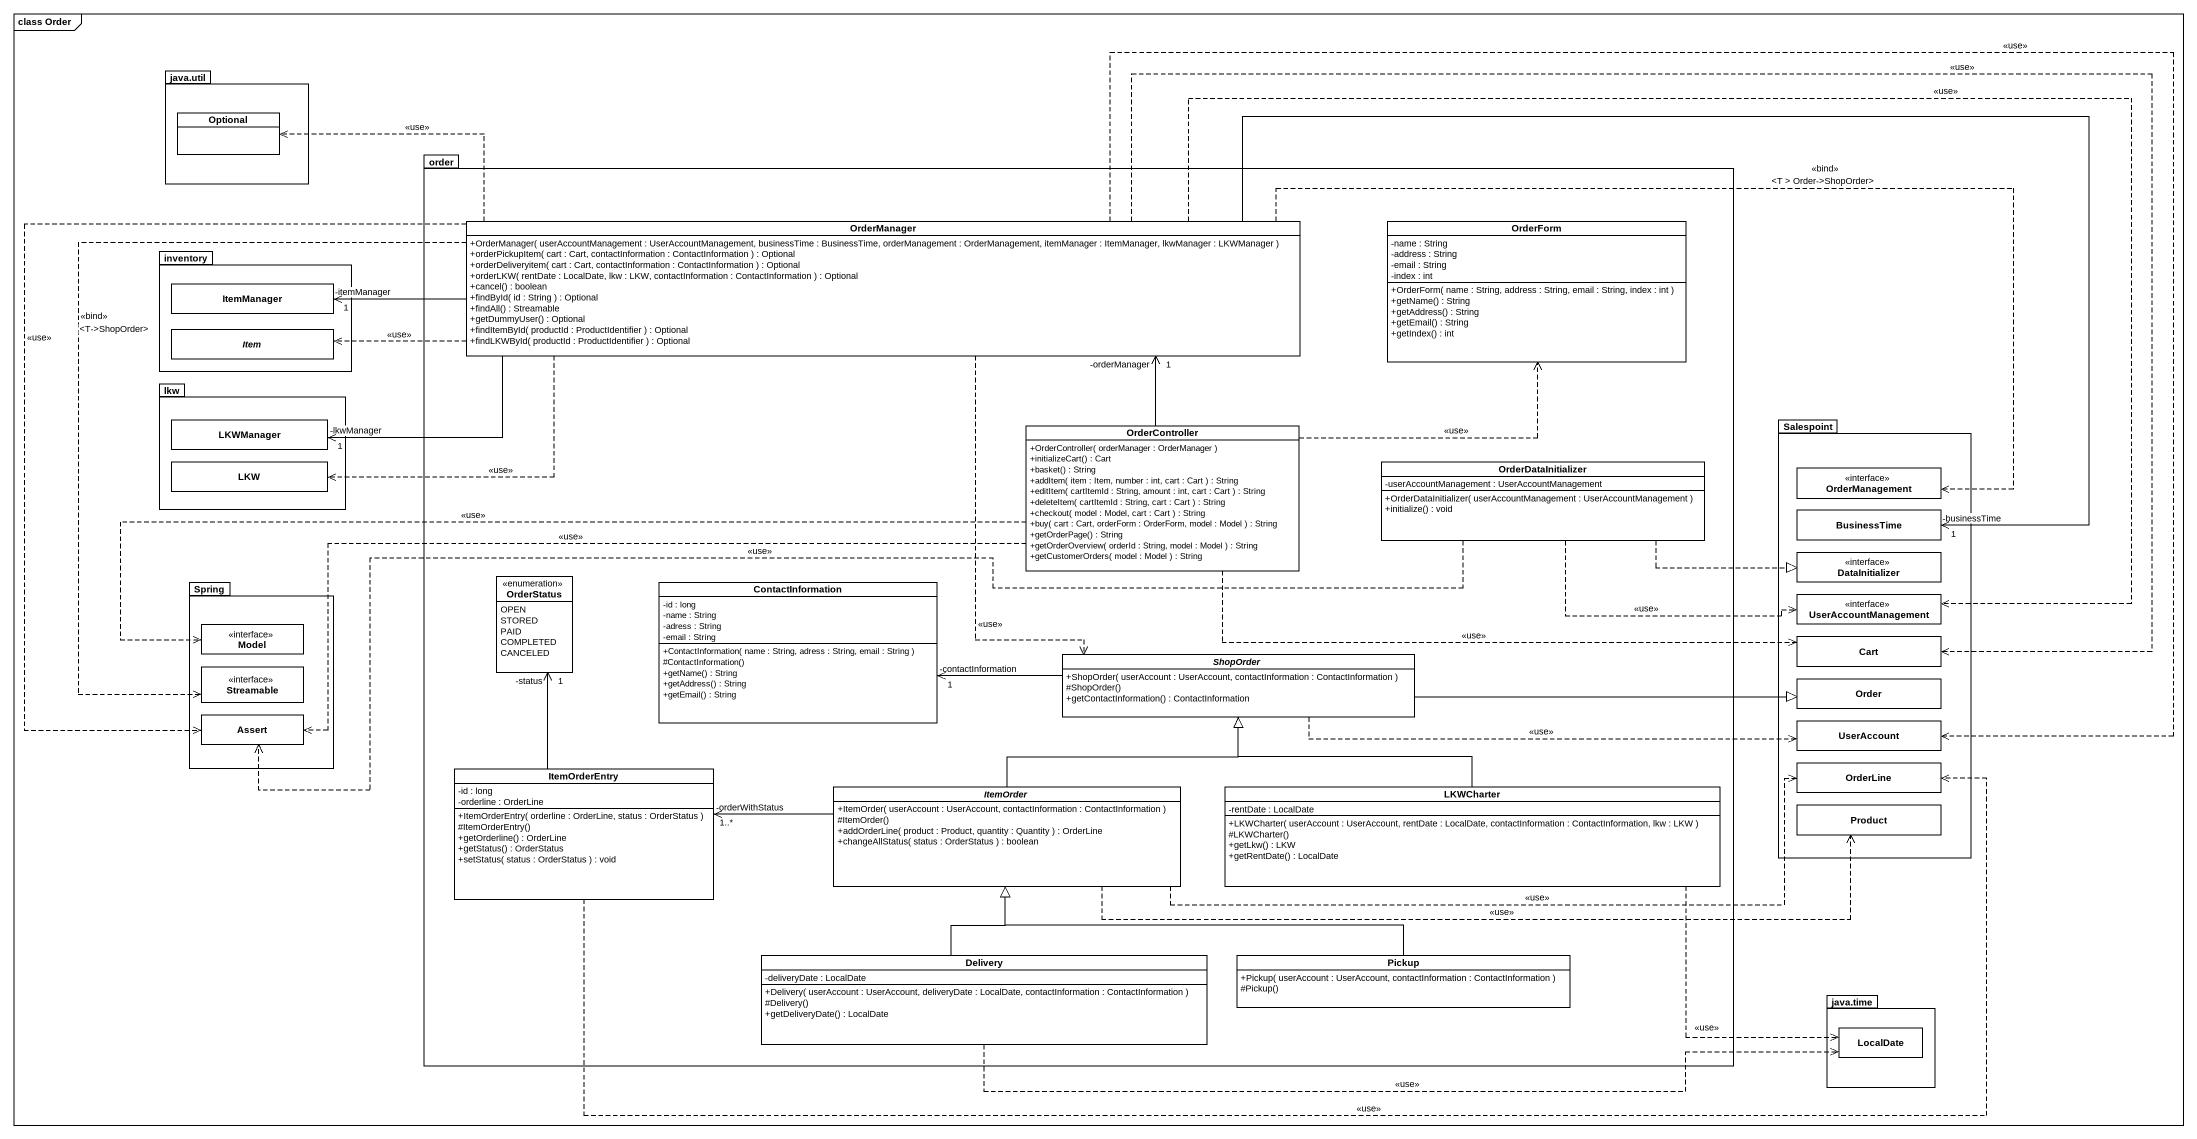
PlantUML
@startuml
mainframe class Order
hide circle
hide empty members
skinparam classAttributeIconSize 0
package "java.util" as java_util {
  class Optional
}
package order {
  class OrderManager {
    +OrderManager( userAccountManagement : UserAccountManagement, businessTime : BusinessTime, orderManagement : OrderManagement, itemManager : ItemManager, lkwManager : LKWManager )
    +orderPickupItem( cart : Cart, contactInformation : ContactInformation ) : Optional
    +orderDeliveryitem( cart : Cart, contactInformation : ContactInformation ) : Optional
    +orderLKW( rentDate : LocalDate, lkw : LKW, contactInformation : ContactInformation ) : Optional
    +cancel() : boolean
    +findById( id : String ) : Optional
    +findAll() : Streamable
    +getDummyUser() : Optional
    +findItemById( productId : ProductIdentifier ) : Optional
    +findLKWById( productId : ProductIdentifier ) : Optional
  }
  class OrderForm {
    -name : String
    -address : String
    -email : String
    -index : int
    +OrderForm( name : String, address : String, email : String, index : int )
    +getName() : String
    +getAddress() : String
    +getEmail() : String
    +getIndex() : int
  }
  class OrderController {
    +OrderController( orderManager : OrderManager )
    +initializeCart() : Cart
    +basket() : String
    +addItem( item : Item, number : int, cart : Cart ) : String
    +editItem( cartItemId : String, amount : int, cart : Cart ) : String
    +deleteItem( cartItemId : String, cart : Cart ) : String
    +checkout( model : Model, cart : Cart ) : String
    +buy( cart : Cart, orderForm : OrderForm, model : Model ) : String
    +getOrderPage() : String
    +getOrderOverview( orderId : String, model : Model ) : String
    +getCustomerOrders( model : Model ) : String
  }
  class OrderDataInitializer {
    -userAccountManagement : UserAccountManagement
    +OrderDataInitializer( userAccountManagement : UserAccountManagement )
    +initialize() : void
  }
  enum OrderStatus {
    OPEN
    STORED
    PAID
    COMPLETED
    CANCELED
  }
  class ContactInformation {
    -id : long
    -name : String
    -adress : String
    -email : String
    +ContactInformation( name : String, adress : String, email : String )
    #ContactInformation()
    +getName() : String
    +getAddress() : String
    +getEmail() : String
  }
  abstract class ShopOrder {
    +ShopOrder( userAccount : UserAccount, contactInformation : ContactInformation )
    #ShopOrder()
    +getContactInformation() : ContactInformation
  }
  class ItemOrderEntry {
    -id : long
    -orderline : OrderLine
    +ItemOrderEntry( orderline : OrderLine, status : OrderStatus )
    #ItemOrderEntry()
    +getOrderline() : OrderLine
    +getStatus() : OrderStatus
    +setStatus( status : OrderStatus ) : void
  }
  abstract class ItemOrder {
    +ItemOrder( userAccount : UserAccount, contactInformation : ContactInformation )
    #ItemOrder()
    +addOrderLine( product : Product, quantity : Quantity ) : OrderLine
    +changeAllStatus( status : OrderStatus ) : boolean
  }
  class LKWCharter {
    -rentDate : LocalDate
    +LKWCharter( userAccount : UserAccount, rentDate : LocalDate, contactInformation : ContactInformation, lkw : LKW )
    #LKWCharter()
    +getLkw() : LKW
    +getRentDate() : LocalDate
  }
  class Delivery {
    -deliveryDate : LocalDate
    +Delivery( userAccount : UserAccount, deliveryDate : LocalDate, contactInformation : ContactInformation )
    #Delivery()
    +getDeliveryDate() : LocalDate
  }
  class Pickup {
    +Pickup( userAccount : UserAccount, contactInformation : ContactInformation )
    #Pickup()
  }
}
package inventory {
  class ItemManager
  abstract class Item
}
package lkw {
  class LKWManager
  class LKW
}
package Salespoint {
  interface OrderManagement
  class BusinessTime
  interface DataInitializer
  interface UserAccountManagement
  class Cart
  class Order
  class UserAccount
  class OrderLine
  class Product
}
package Spring {
  interface Model
  interface Streamable
  class Assert
}
package "java.time" as java_time {
  class LocalDate
}
OrderManager .left.> Optional : <<use>>
OrderManager -left-> "-itemManager\n1" ItemManager
OrderManager .left.> Item : <<use>>
OrderManager -left-> "-lkwManager\n1" LKWManager
OrderManager .left.> LKW : <<use>>
OrderManager .right.> OrderManagement : <<bind>>\n<T > Order->ShopOrder>
OrderManager -right-> "-businessTime\n1" BusinessTime
OrderManager .right.> UserAccountManagement : <<use>>
OrderManager .right.> Cart : <<use>>
OrderManager ..> Streamable : <<bind>>\n<T->ShopOrder>
OrderManager ..> ShopOrder : <<use>>
OrderManager ..> Assert : <<use>>
OrderManager .right.> UserAccount : <<use>>
OrderController -up-> "-orderManager\n1" OrderManager
OrderController .right.> OrderForm : <<use>>
OrderController .left.> Model : <<use>>
OrderController .right.> Cart : <<use>>
OrderController .left.> Assert : <<use>>
OrderDataInitializer .right.|> DataInitializer
OrderDataInitializer .right.> UserAccountManagement : <<use>>
OrderDataInitializer .left.> Assert : <<use>>
ShopOrder -left-> "-contactInformation\n1" ContactInformation
ShopOrder -right-|> Order
ShopOrder .right.> UserAccount : <<use>>
ItemOrderEntry -up-> "-status\n1" OrderStatus
ItemOrderEntry .right.> OrderLine : <<use>>
ItemOrder -up-|> ShopOrder
ItemOrder -left-> "-orderWithStatus\n1..*" ItemOrderEntry
ItemOrder .right.> OrderLine : <<use>>
ItemOrder .right.> Product : <<use>>
LKWCharter -up-|> ShopOrder
LKWCharter .right.> LocalDate : <<use>>
Delivery -up-|> ItemOrder
Delivery .right.> LocalDate : <<use>>
Pickup -left-|> ItemOrder
@enduml
